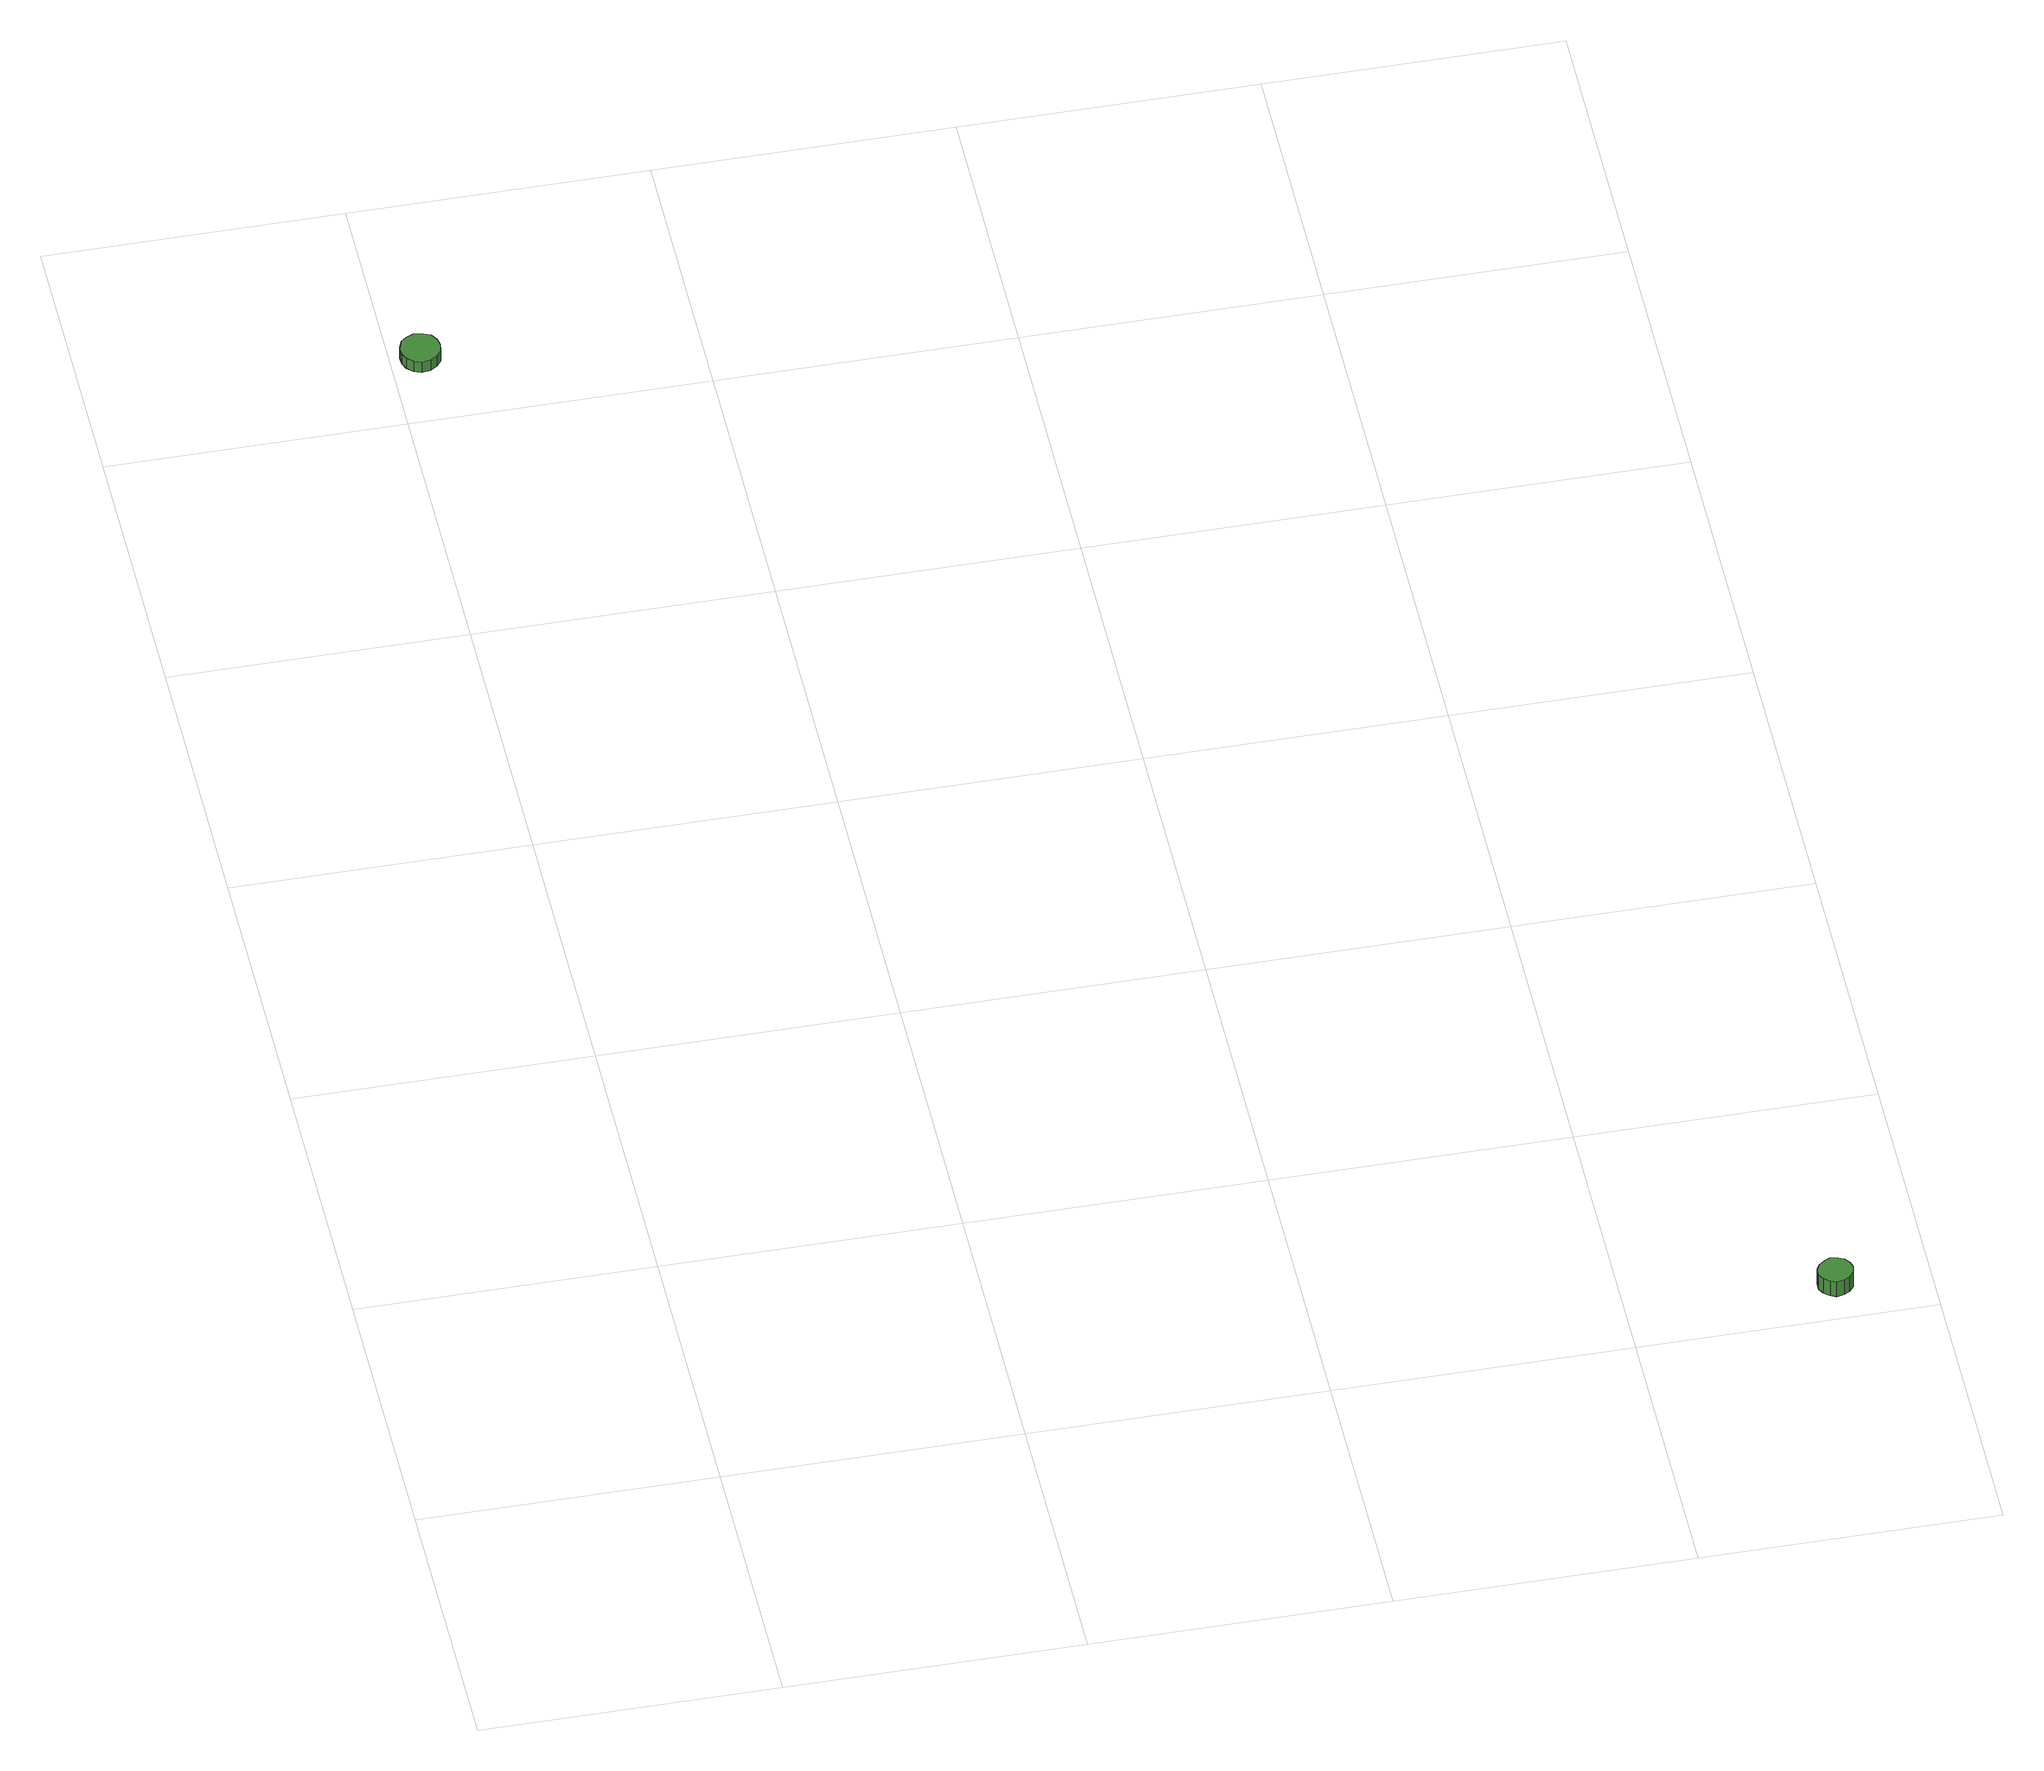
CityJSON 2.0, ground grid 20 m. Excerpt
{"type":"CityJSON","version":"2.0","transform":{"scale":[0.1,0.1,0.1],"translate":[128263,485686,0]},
"CityObjects":{
"tree1":{"type":"SolitaryVegetationObject","attributes":{"function":"something"},"geometry":[{"type":"MultiSurface","lod":"1","boundaries":[[[0,1,2,3,4,5,6,7,8,9,10,11,12,13,14]],[[15,16,17,18,19,20,21,22,23,24,25,26,27,28,29]],[[0,29,28,1]],[[1,28,27,2]],[[2,27,26,3]],[[3,26,25,4]],[[4,25,24,5]],[[5,24,23,6]],[[6,23,22,7]],[[7,22,21,8]],[[8,21,20,9]],[[9,20,19,10]],[[10,19,18,11]],[[11,18,17,12]],[[12,17,16,13]],[[13,16,15,14]],[[14,15,29,0]]]}]},
"tree2":{"type":"SolitaryVegetationObject","attributes":{"function":"something"},"geometry":[{"type":"MultiSurface","lod":"1","boundaries":[[[30,31,32,33,34,35,36,37,38,39,40,41,42,43,44]],[[45,46,47,48,49,50,51,52,53,54,55,56,57,58,59]],[[30,59,58,31]],[[31,58,57,32]],[[32,57,56,33]],[[33,56,55,34]],[[34,55,54,35]],[[35,54,53,36]],[[36,53,52,37]],[[37,52,51,38]],[[38,51,50,39]],[[39,50,49,40]],[[40,49,48,41]],[[41,48,47,42]],[[42,47,46,43]],[[43,46,45,44]],[[44,45,59,30]]]}]}
},
"vertices":[
[33,1059,11],[32,1064,11],[29,1069,11],[24,1071,11],[18,1072,11],[13,1070,11],[9,1067,11],[7,1061,11],[7,1056,11],[9,1051,11],[13,1047,11],[18,1045,11],[24,1046,11],[29,1049,11],[32,1053,11],[32,1053,2],[29,1049,2],[24,1046,2],[18,1045,2],[13,1047,2],[9,1051,2],[7,1056,2],[7,1061,2],[9,1067,2],[13,1070,2],[18,1072,2],[24,1071,2],[29,1069,2],[32,1064,2],[33,1059,2],
[746,17,30],[745,21,30],[742,25,30],[738,27,30],[733,28,30],[729,26,30],[725,23,30],[723,19,30],[723,14,30],[725,10,30],[729,7,30],[733,5,30],[738,6,30],[742,8,30],[745,12,30],[745,12,17],[742,8,17],[738,6,17],[733,5,17],[729,7,17],[725,10,17],[723,14,17],[723,19,17],[725,23,17],[729,26,17],[733,28,17],[738,27,17],[742,25,17],[745,21,17],[746,17,17]
]}
